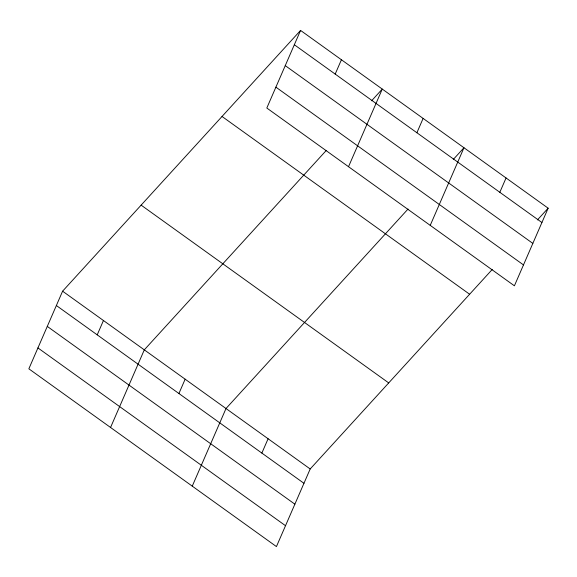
<?xml version="1.0" encoding="UTF-8"?>
<svg xmlns="http://www.w3.org/2000/svg" width="577" height="577" viewBox="0 0 577 577"><rect width="100%" height="100%" fill="white"/><g stroke="black" fill="none" stroke-linecap="round" stroke-linejoin="round"><path stroke-width="0.87" d="M300.567 30.415L266.812 108.029L514.403 285.81L548.15 208.189L300.567 30.415L62.597 291.19L28.85 368.811L276.433 546.585L310.188 468.971L492.231 269.473M97.217 334.855L103.449 320.523M110.553 427.478L144.3 349.857L326.344 150.366M178.92 393.521L185.152 379.19M335.187 74.08L341.418 59.748M192.256 486.144L226.004 408.523L408.047 209.033M348.522 166.695L382.27 89.082L371.559 100.816M261.864 453.075L268.096 438.751M416.89 132.746L423.121 118.415M430.226 225.362L463.973 147.748L453.262 159.483M499.826 192.3L506.058 177.968M537.439 219.924L548.15 208.189M294.335 44.746L541.918 222.52M285.254 65.627L532.838 243.407M275.9 87.149L523.483 264.922M222.037 116.475L469.62 294.248M141.127 205.138L388.71 382.912M62.597 291.19L310.188 468.971M56.366 305.522L303.956 483.302M47.285 326.409L294.876 504.183M37.931 347.924L285.514 525.705"/></g></svg>
